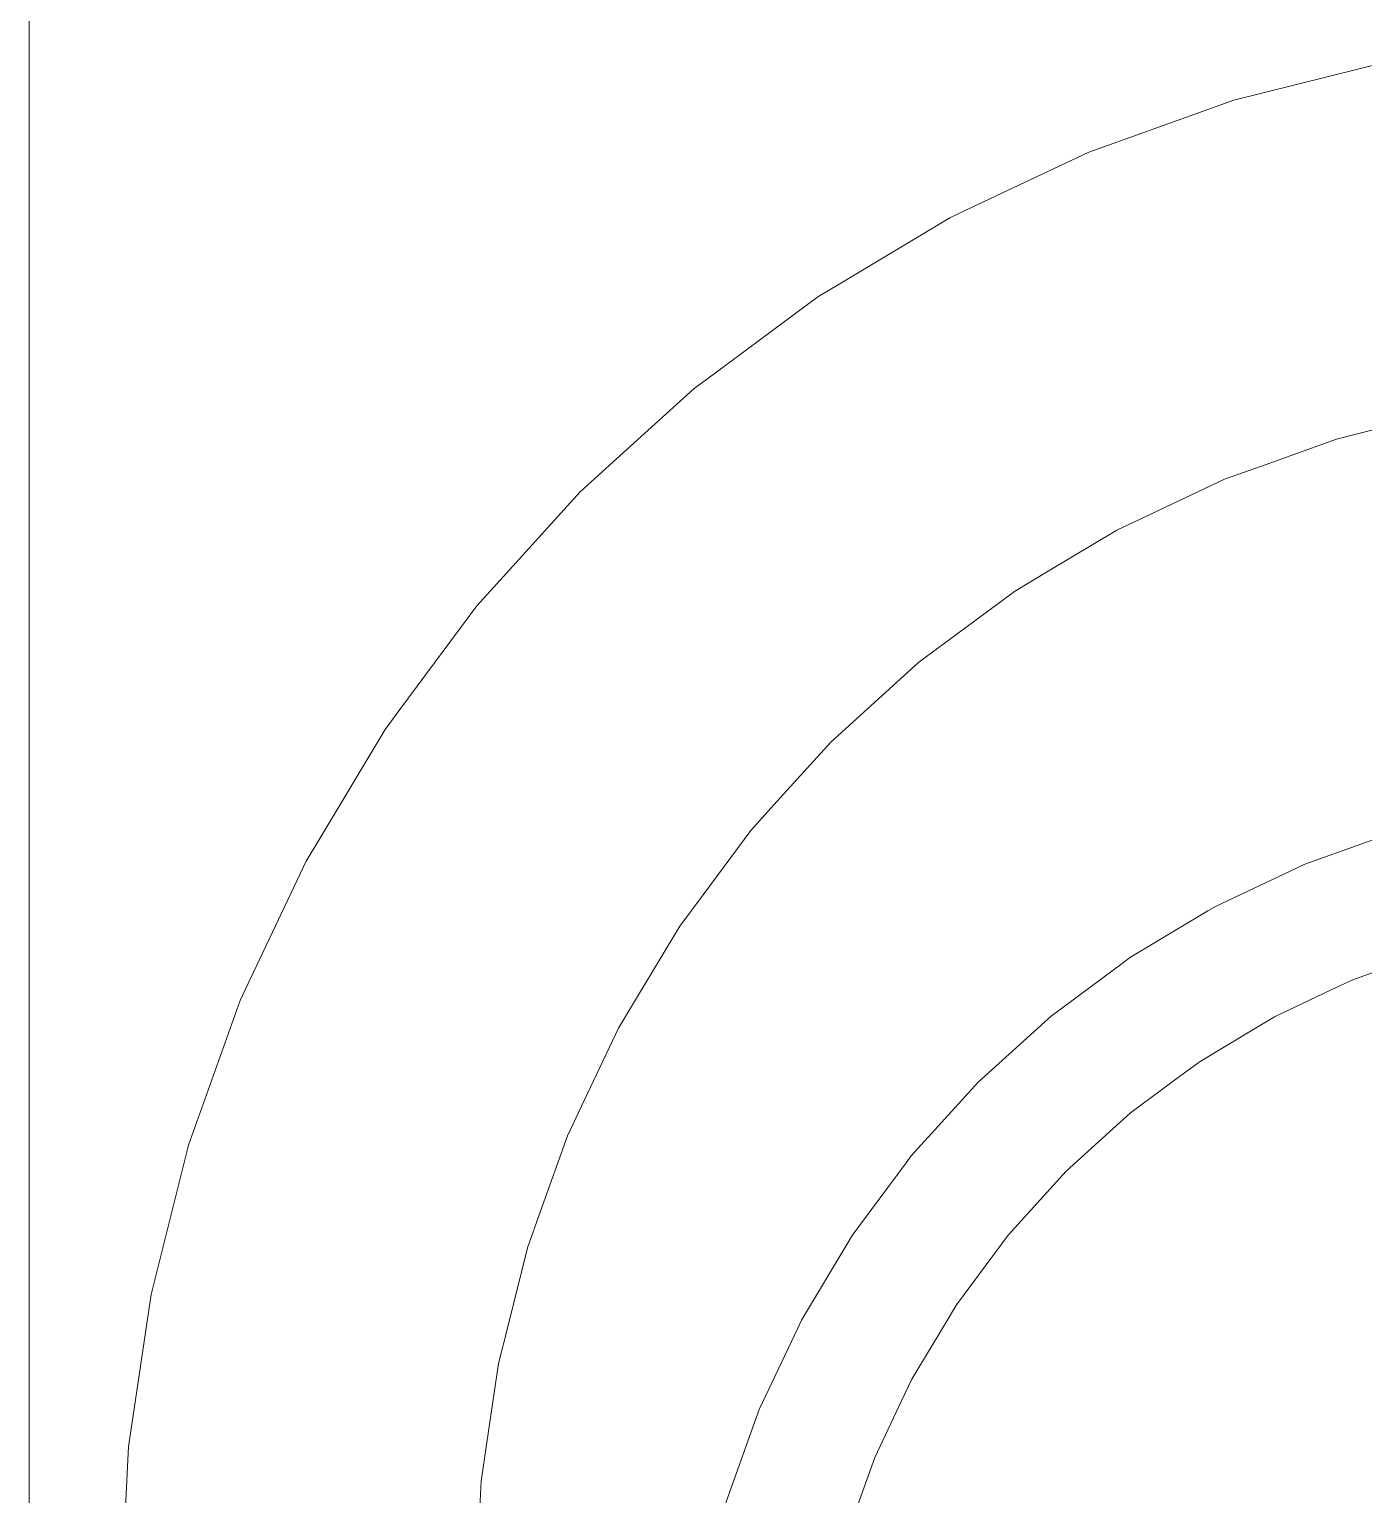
# Model space of a CAD drawing. Header units: centimetres. Extents: x -214 to 137, y -175 to 4.
# Drawn here: x 36.71 to 47.86, y -134.72 to -122.47 of the extents above; entities that cross this region are included whole.
import ezdxf

# ---------------------------------------------------------------- set-up
doc = ezdxf.new("R2010")
doc.units = ezdxf.units.CM
doc.header["$MEASUREMENT"] = 0
doc.layers.add('layer 1', color=7, linetype='Continuous')

msp = doc.modelspace()

# ---------------------------------------------------------------- linework, layer by layer
at = {"layer": 'layer 1', "color": 5, "lineweight": 9}
for points in [[(36.71429, -75.16373), (36.71429, -75.16373), (36.71429, -175.16373), (36.71429, -175.16373)], [(48.02481, -122.74842), (48.02481, -122.74842), (46.97837, -123.01054), (46.97837, -123.01054)], [(46.77768, -123.06081), (46.77768, -123.06081), (45.76198, -123.42424), (45.76198, -123.42424)], [(46.97837, -123.01054), (46.97837, -123.01054), (46.77768, -123.06081), (46.77768, -123.06081)], [(45.76198, -123.42424), (45.76198, -123.42424), (45.56718, -123.49394), (45.56718, -123.49394)], [(45.56718, -123.49394), (45.56718, -123.49394), (44.59199, -123.95518), (44.59199, -123.95518)], [(44.59199, -123.95518), (44.59199, -123.95518), (44.40496, -124.04363), (44.40496, -124.04363)], [(44.40496, -124.04363), (44.40496, -124.04363), (43.47966, -124.59823), (43.47966, -124.59823)], [(43.47966, -124.59823), (43.47966, -124.59823), (43.30221, -124.70459), (43.30221, -124.70459)], [(43.30221, -124.70459), (43.30221, -124.70459), (42.43573, -125.34722), (42.43573, -125.34722)], [(42.43573, -125.34722), (42.43573, -125.34722), (42.26955, -125.47046), (42.26955, -125.47046)], [(42.26955, -125.47046), (42.26955, -125.47046), (41.47024, -126.19492), (41.47024, -126.19492)], [(47.00759, -126.118), (47.00759, -126.118), (47.63678, -125.89288), (47.63678, -125.89288)], [(47.63678, -125.89288), (47.63678, -125.89288), (47.95395, -125.81343), (47.95395, -125.81343)], [(46.69973, -126.22816), (46.69973, -126.22816), (47.00759, -126.118), (47.00759, -126.118)], [(41.47024, -126.19492), (41.47024, -126.19492), (41.31694, -126.33386), (41.31694, -126.33386)], [(46.09564, -126.51388), (46.09564, -126.51388), (46.69973, -126.22816), (46.69973, -126.22816)], [(41.31694, -126.33386), (41.31694, -126.33386), (40.59248, -127.13317), (40.59248, -127.13317)], [(45.80006, -126.65367), (45.80006, -126.65367), (46.09564, -126.51388), (46.09564, -126.51388)], [(45.22687, -126.99723), (45.22687, -126.99723), (45.80006, -126.65367), (45.80006, -126.65367)], [(44.94642, -127.16532), (44.94642, -127.16532), (45.22687, -126.99723), (45.22687, -126.99723)], [(40.59248, -127.13317), (40.59248, -127.13317), (40.45354, -127.28647), (40.45354, -127.28647)], [(44.40967, -127.56341), (44.40967, -127.56341), (44.94642, -127.16532), (44.94642, -127.16532)], [(40.45354, -127.28647), (40.45354, -127.28647), (39.81093, -128.15295), (39.81093, -128.15295)], [(44.14704, -127.75818), (44.14704, -127.75818), (44.40967, -127.56341), (44.40967, -127.56341)], [(43.6519, -128.20696), (43.6519, -128.20696), (44.14704, -127.75818), (44.14704, -127.75818)], [(39.81093, -128.15295), (39.81093, -128.15295), (39.68768, -128.31913), (39.68768, -128.31913)], [(43.40963, -128.42654), (43.40963, -128.42654), (43.6519, -128.20696), (43.6519, -128.20696)], [(39.68768, -128.31913), (39.68768, -128.31913), (39.13308, -129.24441), (39.13308, -129.24441)], [(42.96085, -128.92168), (42.96085, -128.92168), (43.40963, -128.42654), (43.40963, -128.42654)], [(42.74127, -129.16396), (42.74127, -129.16396), (42.96085, -128.92168), (42.96085, -128.92168)], [(42.34319, -129.70071), (42.34319, -129.70071), (42.74127, -129.16396), (42.74127, -129.16396)], [(48.08157, -129.19136), (48.08157, -129.19136), (47.37098, -129.44561), (47.37098, -129.44561)], [(48.08157, -129.19136), (48.08157, -129.19136), (47.37098, -129.44561), (47.37098, -129.44561)], [(48.08157, -129.19136), (48.08157, -129.19136), (47.37098, -129.44561), (47.37098, -129.44561)], [(48.08157, -129.19136), (48.08157, -129.19136), (47.37098, -129.44561), (47.37098, -129.44561)], [(48.08157, -129.19136), (48.08157, -129.19136), (47.37098, -129.44561), (47.37098, -129.44561)], [(39.13308, -129.24441), (39.13308, -129.24441), (39.02672, -129.42187), (39.02672, -129.42187)], [(39.02672, -129.42187), (39.02672, -129.42187), (38.56548, -130.39707), (38.56548, -130.39707)], [(47.37098, -129.44561), (47.37098, -129.44561), (47.30584, -129.47642), (47.30584, -129.47642)], [(47.37098, -129.44561), (47.37098, -129.44561), (47.30584, -129.47642), (47.30584, -129.47642)], [(47.37098, -129.44561), (47.37098, -129.44561), (47.30584, -129.47642), (47.30584, -129.47642)], [(47.37098, -129.44561), (47.37098, -129.44561), (47.30584, -129.47642), (47.30584, -129.47642)], [(47.37098, -129.44561), (47.37098, -129.44561), (47.30584, -129.47642), (47.30584, -129.47642)], [(47.30584, -129.47642), (47.30584, -129.47642), (46.62359, -129.7991), (46.62359, -129.7991)], [(47.30584, -129.47642), (47.30584, -129.47642), (46.62359, -129.7991), (46.62359, -129.7991)], [(47.30584, -129.47642), (47.30584, -129.47642), (46.62359, -129.7991), (46.62359, -129.7991)], [(47.30584, -129.47642), (47.30584, -129.47642), (46.62359, -129.7991), (46.62359, -129.7991)], [(47.30584, -129.47642), (47.30584, -129.47642), (46.62359, -129.7991), (46.62359, -129.7991)], [(42.14841, -129.96333), (42.14841, -129.96333), (42.34319, -129.70071), (42.34319, -129.70071)], [(46.56178, -129.83614), (46.56178, -129.83614), (45.91444, -130.22415), (45.91444, -130.22415)], [(46.56178, -129.83614), (46.56178, -129.83614), (45.91444, -130.22415), (45.91444, -130.22415)], [(46.56178, -129.83614), (46.56178, -129.83614), (45.91444, -130.22415), (45.91444, -130.22415)], [(46.56178, -129.83614), (46.56178, -129.83614), (45.91444, -130.22415), (45.91444, -130.22415)], [(46.56178, -129.83614), (46.56178, -129.83614), (45.91444, -130.22415), (45.91444, -130.22415)], [(46.62359, -129.7991), (46.62359, -129.7991), (46.56178, -129.83614), (46.56178, -129.83614)], [(46.62359, -129.7991), (46.62359, -129.7991), (46.56178, -129.83614), (46.56178, -129.83614)], [(46.62359, -129.7991), (46.62359, -129.7991), (46.56178, -129.83614), (46.56178, -129.83614)], [(46.62359, -129.7991), (46.62359, -129.7991), (46.56178, -129.83614), (46.56178, -129.83614)], [(46.62359, -129.7991), (46.62359, -129.7991), (46.56178, -129.83614), (46.56178, -129.83614)], [(41.80485, -130.53651), (41.80485, -130.53651), (42.14841, -129.96333), (42.14841, -129.96333)], [(45.85656, -130.26708), (45.85656, -130.26708), (45.25037, -130.71665), (45.25037, -130.71665)], [(45.85656, -130.26708), (45.85656, -130.26708), (45.25037, -130.71665), (45.25037, -130.71665)], [(45.85656, -130.26708), (45.85656, -130.26708), (45.25037, -130.71665), (45.25037, -130.71665)], [(45.85656, -130.26708), (45.85656, -130.26708), (45.25037, -130.71665), (45.25037, -130.71665)], [(45.85656, -130.26708), (45.85656, -130.26708), (45.25037, -130.71665), (45.25037, -130.71665)], [(45.91444, -130.22415), (45.91444, -130.22415), (45.85656, -130.26708), (45.85656, -130.26708)], [(45.91444, -130.22415), (45.91444, -130.22415), (45.85656, -130.26708), (45.85656, -130.26708)], [(45.91444, -130.22415), (45.91444, -130.22415), (45.85656, -130.26708), (45.85656, -130.26708)], [(45.91444, -130.22415), (45.91444, -130.22415), (45.85656, -130.26708), (45.85656, -130.26708)], [(45.91444, -130.22415), (45.91444, -130.22415), (45.85656, -130.26708), (45.85656, -130.26708)], [(38.56548, -130.39707), (38.56548, -130.39707), (38.47702, -130.5841), (38.47702, -130.5841)], [(41.63676, -130.81697), (41.63676, -130.81697), (41.80485, -130.53651), (41.80485, -130.53651)], [(38.47702, -130.5841), (38.47702, -130.5841), (38.1136, -131.5998), (38.1136, -131.5998)], [(41.35105, -131.42107), (41.35105, -131.42107), (41.63676, -130.81697), (41.63676, -130.81697)], [(45.19698, -130.76505), (45.19698, -130.76505), (44.63778, -131.27188), (44.63778, -131.27188)], [(45.19698, -130.76505), (45.19698, -130.76505), (44.63778, -131.27188), (44.63778, -131.27188)], [(45.19698, -130.76505), (45.19698, -130.76505), (44.63778, -131.27188), (44.63778, -131.27188)], [(45.19698, -130.76505), (45.19698, -130.76505), (44.63778, -131.27188), (44.63778, -131.27188)], [(45.19698, -130.76505), (45.19698, -130.76505), (44.63778, -131.27188), (44.63778, -131.27188)], [(45.25037, -130.71665), (45.25037, -130.71665), (45.19698, -130.76505), (45.19698, -130.76505)], [(45.25037, -130.71665), (45.25037, -130.71665), (45.19698, -130.76505), (45.19698, -130.76505)], [(45.25037, -130.71665), (45.25037, -130.71665), (45.19698, -130.76505), (45.19698, -130.76505)], [(45.25037, -130.71665), (45.25037, -130.71665), (45.19698, -130.76505), (45.19698, -130.76505)], [(45.25037, -130.71665), (45.25037, -130.71665), (45.19698, -130.76505), (45.19698, -130.76505)], [(44.63778, -131.27188), (44.63778, -131.27188), (44.58939, -131.32527), (44.58939, -131.32527)], [(44.63778, -131.27188), (44.63778, -131.27188), (44.58939, -131.32527), (44.58939, -131.32527)], [(44.63778, -131.27188), (44.63778, -131.27188), (44.58939, -131.32527), (44.58939, -131.32527)], [(44.63778, -131.27188), (44.63778, -131.27188), (44.58939, -131.32527), (44.58939, -131.32527)], [(44.63778, -131.27188), (44.63778, -131.27188), (44.58939, -131.32527), (44.58939, -131.32527)], [(41.21125, -131.71665), (41.21125, -131.71665), (41.35105, -131.42107), (41.35105, -131.42107)], [(44.58939, -131.32527), (44.58939, -131.32527), (44.08255, -131.88447), (44.08255, -131.88447)], [(44.58939, -131.32527), (44.58939, -131.32527), (44.08255, -131.88447), (44.08255, -131.88447)], [(44.58939, -131.32527), (44.58939, -131.32527), (44.08255, -131.88447), (44.08255, -131.88447)], [(44.58939, -131.32527), (44.58939, -131.32527), (44.08255, -131.88447), (44.08255, -131.88447)], [(44.58939, -131.32527), (44.58939, -131.32527), (44.08255, -131.88447), (44.08255, -131.88447)], [(38.1136, -131.5998), (38.1136, -131.5998), (38.0439, -131.7946), (38.0439, -131.7946)], [(38.0439, -131.7946), (38.0439, -131.7946), (37.78178, -132.84104), (37.78178, -132.84104)], [(40.98611, -132.34584), (40.98611, -132.34584), (41.21125, -131.71665), (41.21125, -131.71665)], [(44.08255, -131.88447), (44.08255, -131.88447), (44.03962, -131.94235), (44.03962, -131.94235)], [(44.08255, -131.88447), (44.08255, -131.88447), (44.03962, -131.94235), (44.03962, -131.94235)], [(44.08255, -131.88447), (44.08255, -131.88447), (44.03962, -131.94235), (44.03962, -131.94235)], [(44.08255, -131.88447), (44.08255, -131.88447), (44.03962, -131.94235), (44.03962, -131.94235)], [(44.08255, -131.88447), (44.08255, -131.88447), (44.03962, -131.94235), (44.03962, -131.94235)], [(44.03962, -131.94235), (44.03962, -131.94235), (43.59004, -132.54854), (43.59004, -132.54854)], [(44.03962, -131.94235), (44.03962, -131.94235), (43.59004, -132.54854), (43.59004, -132.54854)], [(44.03962, -131.94235), (44.03962, -131.94235), (43.59004, -132.54854), (43.59004, -132.54854)], [(44.03962, -131.94235), (44.03962, -131.94235), (43.59004, -132.54854), (43.59004, -132.54854)], [(44.03962, -131.94235), (44.03962, -131.94235), (43.59004, -132.54854), (43.59004, -132.54854)], [(40.87596, -132.6537), (40.87596, -132.6537), (40.98611, -132.34584), (40.98611, -132.34584)], [(40.71359, -133.30193), (40.71359, -133.30193), (40.87596, -132.6537), (40.87596, -132.6537)], [(43.553, -132.61035), (43.553, -132.61035), (43.165, -133.25768), (43.165, -133.25768)], [(43.553, -132.61035), (43.553, -132.61035), (43.165, -133.25768), (43.165, -133.25768)], [(43.553, -132.61035), (43.553, -132.61035), (43.165, -133.25768), (43.165, -133.25768)], [(43.553, -132.61035), (43.553, -132.61035), (43.165, -133.25768), (43.165, -133.25768)], [(43.553, -132.61035), (43.553, -132.61035), (43.165, -133.25768), (43.165, -133.25768)], [(43.59004, -132.54854), (43.59004, -132.54854), (43.553, -132.61035), (43.553, -132.61035)], [(43.59004, -132.54854), (43.59004, -132.54854), (43.553, -132.61035), (43.553, -132.61035)], [(43.59004, -132.54854), (43.59004, -132.54854), (43.553, -132.61035), (43.553, -132.61035)], [(43.59004, -132.54854), (43.59004, -132.54854), (43.553, -132.61035), (43.553, -132.61035)], [(43.59004, -132.54854), (43.59004, -132.54854), (43.553, -132.61035), (43.553, -132.61035)], [(37.78178, -132.84104), (37.78178, -132.84104), (37.73151, -133.04173), (37.73151, -133.04173)], [(37.73151, -133.04173), (37.73151, -133.04173), (37.57322, -134.10883), (37.57322, -134.10883)], [(43.165, -133.25768), (43.165, -133.25768), (43.13419, -133.32282), (43.13419, -133.32282)], [(43.165, -133.25768), (43.165, -133.25768), (43.13419, -133.32282), (43.13419, -133.32282)], [(43.165, -133.25768), (43.165, -133.25768), (43.13419, -133.32282), (43.13419, -133.32282)], [(43.165, -133.25768), (43.165, -133.25768), (43.13419, -133.32282), (43.13419, -133.32282)], [(43.165, -133.25768), (43.165, -133.25768), (43.13419, -133.32282), (43.13419, -133.32282)], [(40.63414, -133.6191), (40.63414, -133.6191), (40.71359, -133.30193), (40.71359, -133.30193)], [(43.13419, -133.32282), (43.13419, -133.32282), (42.81151, -134.00508), (42.81151, -134.00508)], [(43.13419, -133.32282), (43.13419, -133.32282), (42.81151, -134.00508), (42.81151, -134.00508)], [(43.13419, -133.32282), (43.13419, -133.32282), (42.81151, -134.00508), (42.81151, -134.00508)], [(43.13419, -133.32282), (43.13419, -133.32282), (42.81151, -134.00508), (42.81151, -134.00508)], [(43.13419, -133.32282), (43.13419, -133.32282), (42.81151, -134.00508), (42.81151, -134.00508)], [(40.53609, -134.28013), (40.53609, -134.28013), (40.63414, -133.6191), (40.63414, -133.6191)], [(37.57322, -134.10883), (37.57322, -134.10883), (37.54286, -134.31348), (37.54286, -134.31348)], [(42.78724, -134.07292), (42.78724, -134.07292), (42.53299, -134.78352), (42.53299, -134.78352)], [(42.78724, -134.07292), (42.78724, -134.07292), (42.53299, -134.78352), (42.53299, -134.78352)], [(42.78724, -134.07292), (42.78724, -134.07292), (42.53299, -134.78352), (42.53299, -134.78352)], [(42.78724, -134.07292), (42.78724, -134.07292), (42.53299, -134.78352), (42.53299, -134.78352)], [(42.78724, -134.07292), (42.78724, -134.07292), (42.53299, -134.78352), (42.53299, -134.78352)], [(42.81151, -134.00508), (42.81151, -134.00508), (42.78724, -134.07292), (42.78724, -134.07292)], [(42.81151, -134.00508), (42.81151, -134.00508), (42.78724, -134.07292), (42.78724, -134.07292)], [(42.81151, -134.00508), (42.81151, -134.00508), (42.78724, -134.07292), (42.78724, -134.07292)], [(42.81151, -134.00508), (42.81151, -134.00508), (42.78724, -134.07292), (42.78724, -134.07292)], [(42.81151, -134.00508), (42.81151, -134.00508), (42.78724, -134.07292), (42.78724, -134.07292)], [(37.54286, -134.31348), (37.54286, -134.31348), (37.48993, -135.39095), (37.48993, -135.39095)], [(40.48812, -134.60356), (40.48812, -134.60356), (40.53609, -134.28013), (40.53609, -134.28013)], [(40.45532, -135.27102), (40.45532, -135.27102), (40.48812, -134.60356), (40.48812, -134.60356)]]:
    msp.add_open_spline(points, degree=3, dxfattribs=at)
at = {"layer": 'layer 1', "color": 1, "lineweight": 9}
for points in [[(48.26541, -130.23531), (48.26541, -130.23531), (47.77132, -130.41211), (47.77132, -130.41211)], [(48.26541, -130.23531), (48.26541, -130.23531), (47.77132, -130.41211), (47.77132, -130.41211)], [(48.26541, -130.23531), (48.26541, -130.23531), (47.77132, -130.41211), (47.77132, -130.41211)], [(48.26541, -130.23531), (48.26541, -130.23531), (47.77132, -130.41211), (47.77132, -130.41211)], [(48.26541, -130.23531), (48.26541, -130.23531), (47.77132, -130.41211), (47.77132, -130.41211)], [(47.77132, -130.41211), (47.77132, -130.41211), (47.59111, -130.49732), (47.59111, -130.49732)], [(47.77132, -130.41211), (47.77132, -130.41211), (47.59111, -130.49732), (47.59111, -130.49732)], [(47.77132, -130.41211), (47.77132, -130.41211), (47.59111, -130.49732), (47.59111, -130.49732)], [(47.77132, -130.41211), (47.77132, -130.41211), (47.59111, -130.49732), (47.59111, -130.49732)], [(47.77132, -130.41211), (47.77132, -130.41211), (47.59111, -130.49732), (47.59111, -130.49732)], [(47.59111, -130.49732), (47.59111, -130.49732), (47.11673, -130.72168), (47.11673, -130.72168)], [(47.59111, -130.49732), (47.59111, -130.49732), (47.11673, -130.72168), (47.11673, -130.72168)], [(47.59111, -130.49732), (47.59111, -130.49732), (47.11673, -130.72168), (47.11673, -130.72168)], [(47.59111, -130.49732), (47.59111, -130.49732), (47.11673, -130.72168), (47.11673, -130.72168)], [(47.59111, -130.49732), (47.59111, -130.49732), (47.11673, -130.72168), (47.11673, -130.72168)], [(47.11673, -130.72168), (47.11673, -130.72168), (46.94577, -130.82416), (46.94577, -130.82416)], [(47.11673, -130.72168), (47.11673, -130.72168), (46.94577, -130.82416), (46.94577, -130.82416)], [(47.11673, -130.72168), (47.11673, -130.72168), (46.94577, -130.82416), (46.94577, -130.82416)], [(47.11673, -130.72168), (47.11673, -130.72168), (46.94577, -130.82416), (46.94577, -130.82416)], [(47.11673, -130.72168), (47.11673, -130.72168), (46.94577, -130.82416), (46.94577, -130.82416)], [(46.94577, -130.82416), (46.94577, -130.82416), (46.49562, -131.09396), (46.49562, -131.09396)], [(46.94577, -130.82416), (46.94577, -130.82416), (46.49562, -131.09396), (46.49562, -131.09396)], [(46.94577, -130.82416), (46.94577, -130.82416), (46.49562, -131.09396), (46.49562, -131.09396)], [(46.94577, -130.82416), (46.94577, -130.82416), (46.49562, -131.09396), (46.49562, -131.09396)], [(46.94577, -130.82416), (46.94577, -130.82416), (46.49562, -131.09396), (46.49562, -131.09396)], [(46.49562, -131.09396), (46.49562, -131.09396), (46.33555, -131.21269), (46.33555, -131.21269)], [(46.49562, -131.09396), (46.49562, -131.09396), (46.33555, -131.21269), (46.33555, -131.21269)], [(46.49562, -131.09396), (46.49562, -131.09396), (46.33555, -131.21269), (46.33555, -131.21269)], [(46.49562, -131.09396), (46.49562, -131.09396), (46.33555, -131.21269), (46.33555, -131.21269)], [(46.49562, -131.09396), (46.49562, -131.09396), (46.33555, -131.21269), (46.33555, -131.21269)], [(46.33555, -131.21269), (46.33555, -131.21269), (45.91401, -131.52532), (45.91401, -131.52532)], [(46.33555, -131.21269), (46.33555, -131.21269), (45.91401, -131.52532), (45.91401, -131.52532)], [(46.33555, -131.21269), (46.33555, -131.21269), (45.91401, -131.52532), (45.91401, -131.52532)], [(46.33555, -131.21269), (46.33555, -131.21269), (45.91401, -131.52532), (45.91401, -131.52532)], [(46.33555, -131.21269), (46.33555, -131.21269), (45.91401, -131.52532), (45.91401, -131.52532)], [(45.91401, -131.52532), (45.91401, -131.52532), (45.76634, -131.65916), (45.76634, -131.65916)], [(45.91401, -131.52532), (45.91401, -131.52532), (45.76634, -131.65916), (45.76634, -131.65916)], [(45.91401, -131.52532), (45.91401, -131.52532), (45.76634, -131.65916), (45.76634, -131.65916)], [(45.91401, -131.52532), (45.91401, -131.52532), (45.76634, -131.65916), (45.76634, -131.65916)], [(45.91401, -131.52532), (45.91401, -131.52532), (45.76634, -131.65916), (45.76634, -131.65916)], [(45.76634, -131.65916), (45.76634, -131.65916), (45.3775, -132.01161), (45.3775, -132.01161)], [(45.76634, -131.65916), (45.76634, -131.65916), (45.3775, -132.01161), (45.3775, -132.01161)], [(45.76634, -131.65916), (45.76634, -131.65916), (45.3775, -132.01161), (45.3775, -132.01161)], [(45.76634, -131.65916), (45.76634, -131.65916), (45.3775, -132.01161), (45.3775, -132.01161)], [(45.76634, -131.65916), (45.76634, -131.65916), (45.3775, -132.01161), (45.3775, -132.01161)], [(45.3775, -132.01161), (45.3775, -132.01161), (45.24363, -132.15929), (45.24363, -132.15929)], [(45.3775, -132.01161), (45.3775, -132.01161), (45.24363, -132.15929), (45.24363, -132.15929)], [(45.3775, -132.01161), (45.3775, -132.01161), (45.24363, -132.15929), (45.24363, -132.15929)], [(45.3775, -132.01161), (45.3775, -132.01161), (45.24363, -132.15929), (45.24363, -132.15929)], [(45.3775, -132.01161), (45.3775, -132.01161), (45.24363, -132.15929), (45.24363, -132.15929)], [(45.24363, -132.15929), (45.24363, -132.15929), (44.89122, -132.54811), (44.89122, -132.54811)], [(45.24363, -132.15929), (45.24363, -132.15929), (44.89122, -132.54811), (44.89122, -132.54811)], [(45.24363, -132.15929), (45.24363, -132.15929), (44.89122, -132.54811), (44.89122, -132.54811)], [(45.24363, -132.15929), (45.24363, -132.15929), (44.89122, -132.54811), (44.89122, -132.54811)], [(45.24363, -132.15929), (45.24363, -132.15929), (44.89122, -132.54811), (44.89122, -132.54811)], [(44.89122, -132.54811), (44.89122, -132.54811), (44.77246, -132.70821), (44.77246, -132.70821)], [(44.89122, -132.54811), (44.89122, -132.54811), (44.77246, -132.70821), (44.77246, -132.70821)], [(44.89122, -132.54811), (44.89122, -132.54811), (44.77246, -132.70821), (44.77246, -132.70821)], [(44.89122, -132.54811), (44.89122, -132.54811), (44.77246, -132.70821), (44.77246, -132.70821)], [(44.89122, -132.54811), (44.89122, -132.54811), (44.77246, -132.70821), (44.77246, -132.70821)], [(44.77246, -132.70821), (44.77246, -132.70821), (44.45985, -133.12972), (44.45985, -133.12972)], [(44.77246, -132.70821), (44.77246, -132.70821), (44.45985, -133.12972), (44.45985, -133.12972)], [(44.77246, -132.70821), (44.77246, -132.70821), (44.45985, -133.12972), (44.45985, -133.12972)], [(44.77246, -132.70821), (44.77246, -132.70821), (44.45985, -133.12972), (44.45985, -133.12972)], [(44.77246, -132.70821), (44.77246, -132.70821), (44.45985, -133.12972), (44.45985, -133.12972)], [(44.45985, -133.12972), (44.45985, -133.12972), (44.3574, -133.3007), (44.3574, -133.3007)], [(44.45985, -133.12972), (44.45985, -133.12972), (44.3574, -133.3007), (44.3574, -133.3007)], [(44.45985, -133.12972), (44.45985, -133.12972), (44.3574, -133.3007), (44.3574, -133.3007)], [(44.45985, -133.12972), (44.45985, -133.12972), (44.3574, -133.3007), (44.3574, -133.3007)], [(44.45985, -133.12972), (44.45985, -133.12972), (44.3574, -133.3007), (44.3574, -133.3007)], [(44.3574, -133.3007), (44.3574, -133.3007), (44.08758, -133.75081), (44.08758, -133.75081)], [(44.3574, -133.3007), (44.3574, -133.3007), (44.08758, -133.75081), (44.08758, -133.75081)], [(44.3574, -133.3007), (44.3574, -133.3007), (44.08758, -133.75081), (44.08758, -133.75081)], [(44.3574, -133.3007), (44.3574, -133.3007), (44.08758, -133.75081), (44.08758, -133.75081)], [(44.3574, -133.3007), (44.3574, -133.3007), (44.08758, -133.75081), (44.08758, -133.75081)], [(44.08758, -133.75081), (44.08758, -133.75081), (44.00238, -133.931), (44.00238, -133.931)], [(44.08758, -133.75081), (44.08758, -133.75081), (44.00238, -133.931), (44.00238, -133.931)], [(44.08758, -133.75081), (44.08758, -133.75081), (44.00238, -133.931), (44.00238, -133.931)], [(44.08758, -133.75081), (44.08758, -133.75081), (44.00238, -133.931), (44.00238, -133.931)], [(44.08758, -133.75081), (44.08758, -133.75081), (44.00238, -133.931), (44.00238, -133.931)], [(44.00238, -133.931), (44.00238, -133.931), (43.778, -134.4054), (43.778, -134.4054)], [(44.00238, -133.931), (44.00238, -133.931), (43.778, -134.4054), (43.778, -134.4054)], [(44.00238, -133.931), (44.00238, -133.931), (43.778, -134.4054), (43.778, -134.4054)], [(44.00238, -133.931), (44.00238, -133.931), (43.778, -134.4054), (43.778, -134.4054)], [(44.00238, -133.931), (44.00238, -133.931), (43.778, -134.4054), (43.778, -134.4054)], [(43.778, -134.4054), (43.778, -134.4054), (43.71083, -134.59307), (43.71083, -134.59307)], [(43.778, -134.4054), (43.778, -134.4054), (43.71083, -134.59307), (43.71083, -134.59307)], [(43.778, -134.4054), (43.778, -134.4054), (43.71083, -134.59307), (43.71083, -134.59307)], [(43.778, -134.4054), (43.778, -134.4054), (43.71083, -134.59307), (43.71083, -134.59307)], [(43.778, -134.4054), (43.778, -134.4054), (43.71083, -134.59307), (43.71083, -134.59307)], [(43.71083, -134.59307), (43.71083, -134.59307), (43.53405, -135.08719), (43.53405, -135.08719)], [(43.71083, -134.59307), (43.71083, -134.59307), (43.53405, -135.08719), (43.53405, -135.08719)], [(43.71083, -134.59307), (43.71083, -134.59307), (43.53405, -135.08719), (43.53405, -135.08719)], [(43.71083, -134.59307), (43.71083, -134.59307), (43.53405, -135.08719), (43.53405, -135.08719)], [(43.71083, -134.59307), (43.71083, -134.59307), (43.53405, -135.08719), (43.53405, -135.08719)]]:
    msp.add_open_spline(points, degree=3, dxfattribs=at)

doc.saveas('drawing.dxf')
